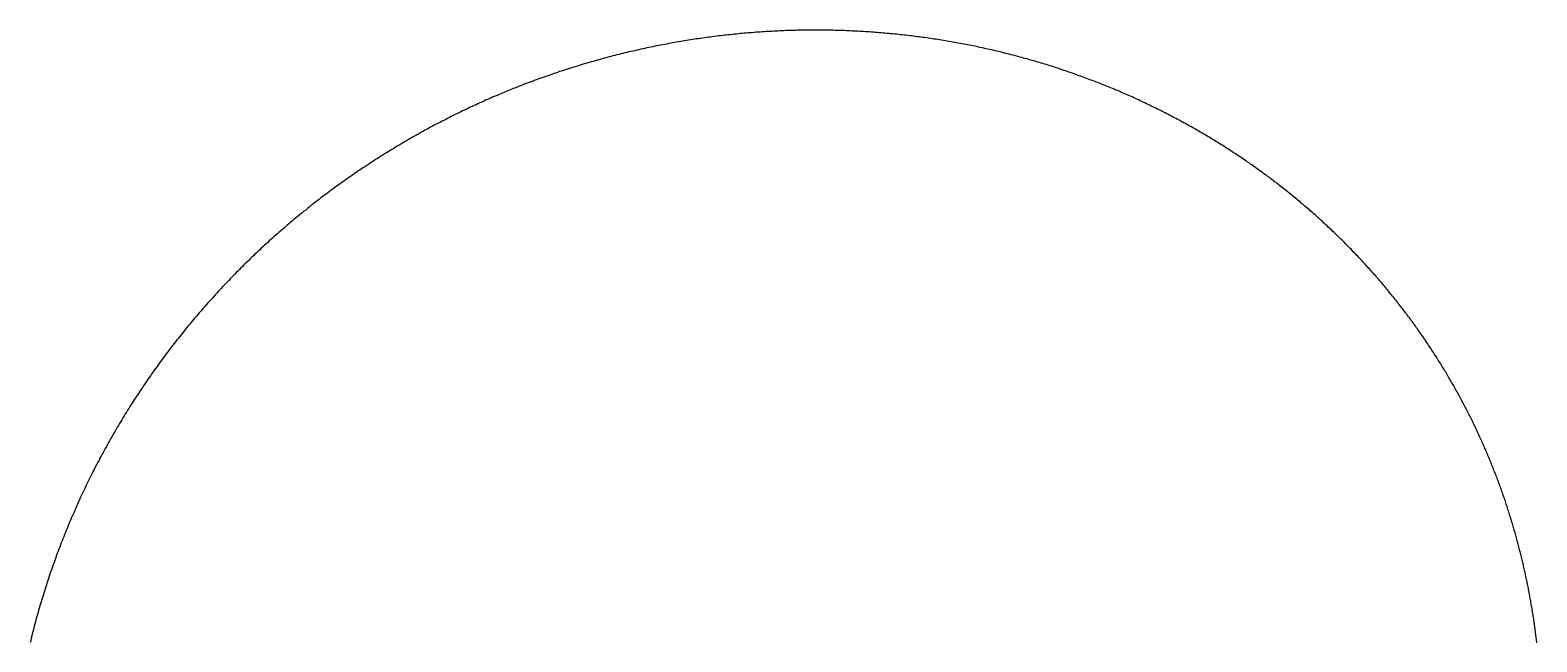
# Model space of a CAD drawing. Header units: millimetres. Extents: x -98 to 32, y -81 to 54.
# Drawn here: x -96.2 to 31, y 2.8 to 54.4 of the extents above; entities that cross this region are included whole.
import ezdxf

# ---------------------------------------------------------------- set-up
doc = ezdxf.new("R2010")
doc.units = ezdxf.units.MM

msp = doc.modelspace()

# ---------------------------------------------------------------- linework, layer by layer
for p, q in [((-41.24, 53.44), (-41.41, 53.42)), ((-41.08, 53.47), (-41.24, 53.44)), ((-40.91, 53.5), (-41.08, 53.47)), ((-40.74, 53.53), (-40.91, 53.5)), ((-40.57, 53.56), (-40.74, 53.53)), ((-40.4, 53.58), (-40.57, 53.56)), ((-40.23, 53.61), (-40.4, 53.58)), ((-40.07, 53.63), (-40.23, 53.61)), ((-39.9, 53.66), (-40.07, 53.63)), ((-39.73, 53.68), (-39.9, 53.66)), ((-39.56, 53.71), (-39.73, 53.68)), ((-39.39, 53.73), (-39.56, 53.71)), ((-39.23, 53.76), (-39.39, 53.73)), ((-39.06, 53.78), (-39.23, 53.76)), ((-38.89, 53.8), (-39.06, 53.78)), ((-38.72, 53.82), (-38.89, 53.8)), ((-38.55, 53.85), (-38.72, 53.82)), ((-38.38, 53.87), (-38.55, 53.85)), ((-38.22, 53.89), (-38.38, 53.87)), ((-38.05, 53.91), (-38.22, 53.89)), ((-37.88, 53.93), (-38.05, 53.91)), ((-37.71, 53.95), (-37.88, 53.93)), ((-37.55, 53.97), (-37.71, 53.95)), ((-37.38, 53.99), (-37.55, 53.97)), ((-37.21, 54.01), (-37.38, 53.99)), ((-37.04, 54.02), (-37.21, 54.01)), ((-36.87, 54.04), (-37.04, 54.02)), ((-36.71, 54.06), (-36.87, 54.04)), ((-36.54, 54.07), (-36.71, 54.06)), ((-36.37, 54.09), (-36.54, 54.07)), ((-36.2, 54.11), (-36.37, 54.09)), ((-36.04, 54.12), (-36.2, 54.11)), ((-35.87, 54.14), (-36.04, 54.12)), ((-35.7, 54.15), (-35.87, 54.14)), ((-35.53, 54.17), (-35.7, 54.15)), ((-35.37, 54.18), (-35.53, 54.17)), ((-35.2, 54.19), (-35.37, 54.18)), ((-35.03, 54.21), (-35.2, 54.19)), ((-34.86, 54.22), (-35.03, 54.21)), ((-34.7, 54.23), (-34.86, 54.22)), ((-34.53, 54.24), (-34.7, 54.23)), ((-34.36, 54.25), (-34.53, 54.24)), ((-34.2, 54.27), (-34.36, 54.25)), ((-34.03, 54.28), (-34.2, 54.27)), ((-33.86, 54.29), (-34.03, 54.28)), ((-33.69, 54.3), (-33.86, 54.29)), ((-33.53, 54.3), (-33.69, 54.3)), ((-33.36, 54.31), (-33.53, 54.3)), ((-33.19, 54.32), (-33.36, 54.31)), ((-33.03, 54.33), (-33.19, 54.32)), ((-32.86, 54.34), (-33.03, 54.33)), ((-32.69, 54.34), (-32.86, 54.34)), ((-32.53, 54.35), (-32.69, 54.34)), ((-32.36, 54.36), (-32.53, 54.35)), ((-32.2, 54.36), (-32.36, 54.36)), ((-32.03, 54.37), (-32.2, 54.36)), ((-31.86, 54.37), (-32.03, 54.37)), ((-31.7, 54.38), (-31.86, 54.37)), ((-31.53, 54.38), (-31.7, 54.38)), ((-31.37, 54.39), (-31.53, 54.38)), ((-31.2, 54.39), (-31.37, 54.39)), ((-31.03, 54.39), (-31.2, 54.39)), ((-30.87, 54.4), (-31.03, 54.39)), ((-30.7, 54.4), (-30.87, 54.4)), ((-30.54, 54.4), (-30.7, 54.4)), ((-30.37, 54.4), (-30.54, 54.4)), ((-30.21, 54.4), (-30.37, 54.4)), ((-30.04, 54.4), (-30.21, 54.4)), ((-29.88, 54.4), (-30.04, 54.4)), ((-29.71, 54.4), (-29.88, 54.4)), ((-29.55, 54.4), (-29.71, 54.4)), ((-29.38, 54.4), (-29.55, 54.4)), ((-29.22, 54.4), (-29.38, 54.4)), ((-29.05, 54.4), (-29.22, 54.4)), ((-28.89, 54.4), (-29.05, 54.4)), ((-28.72, 54.39), (-28.89, 54.4)), ((-28.56, 54.39), (-28.72, 54.39)), ((-28.39, 54.39), (-28.56, 54.39)), ((-28.23, 54.38), (-28.39, 54.39)), ((-28.06, 54.38), (-28.23, 54.38)), ((-27.9, 54.38), (-28.06, 54.38)), ((-27.74, 54.37), (-27.9, 54.38)), ((-27.57, 54.37), (-27.74, 54.37)), ((-27.41, 54.36), (-27.57, 54.37)), ((-27.24, 54.35), (-27.41, 54.36)), ((-27.08, 54.35), (-27.24, 54.35)), ((-26.92, 54.34), (-27.08, 54.35)), ((-26.75, 54.33), (-26.92, 54.34)), ((-26.59, 54.33), (-26.75, 54.33)), ((-26.43, 54.32), (-26.59, 54.33)), ((-26.26, 54.31), (-26.43, 54.32)), ((-26.1, 54.3), (-26.26, 54.31)), ((-25.94, 54.29), (-26.1, 54.3)), ((-25.77, 54.28), (-25.94, 54.29)), ((-25.61, 54.27), (-25.77, 54.28)), ((-25.45, 54.26), (-25.61, 54.27)), ((-25.29, 54.25), (-25.45, 54.26)), ((-25.12, 54.24), (-25.29, 54.25)), ((-24.96, 54.23), (-25.12, 54.24)), ((-24.8, 54.21), (-24.96, 54.23)), ((-24.64, 54.2), (-24.8, 54.21)), ((-24.48, 54.19), (-24.64, 54.2)), ((-24.31, 54.18), (-24.48, 54.19)), ((-24.15, 54.16), (-24.31, 54.18)), ((-23.99, 54.15), (-24.15, 54.16)), ((-23.83, 54.13), (-23.99, 54.15)), ((-23.67, 54.12), (-23.83, 54.13)), ((-23.51, 54.1), (-23.67, 54.12)), ((-23.35, 54.09), (-23.51, 54.1)), ((-23.19, 54.07), (-23.35, 54.09)), ((-23.03, 54.06), (-23.19, 54.07)), ((-22.86, 54.04), (-23.03, 54.06)), ((-22.7, 54.02), (-22.86, 54.04)), ((-22.54, 54.01), (-22.7, 54.02)), ((-22.38, 53.99), (-22.54, 54.01)), ((-22.22, 53.97), (-22.38, 53.99)), ((-22.06, 53.95), (-22.22, 53.97)), ((-21.9, 53.93), (-22.06, 53.95)), ((-21.74, 53.91), (-21.9, 53.93)), ((-21.58, 53.89), (-21.74, 53.91)), ((-21.42, 53.87), (-21.58, 53.89)), ((-21.27, 53.85), (-21.42, 53.87)), ((-21.11, 53.83), (-21.27, 53.85)), ((-20.95, 53.81), (-21.11, 53.83)), ((-20.79, 53.79), (-20.95, 53.81)), ((-20.63, 53.77), (-20.79, 53.79)), ((-20.47, 53.75), (-20.63, 53.77)), ((-20.31, 53.72), (-20.47, 53.75)), ((-20.15, 53.7), (-20.31, 53.72)), ((-20, 53.68), (-20.15, 53.7)), ((-19.84, 53.65), (-20, 53.68)), ((-19.68, 53.63), (-19.84, 53.65)), ((-19.52, 53.6), (-19.68, 53.63)), ((-19.36, 53.58), (-19.52, 53.6)), ((-19.21, 53.55), (-19.36, 53.58)), ((-19.05, 53.53), (-19.21, 53.55)), ((-18.89, 53.5), (-19.05, 53.53)), ((-18.74, 53.48), (-18.89, 53.5)), ((-18.58, 53.45), (-18.74, 53.48)), ((-18.42, 53.42), (-18.58, 53.45)), ((-47.13, 52.18), (-47.29, 52.14)), ((-46.96, 52.23), (-47.13, 52.18)), ((-46.79, 52.27), (-46.96, 52.23)), ((-46.62, 52.31), (-46.79, 52.27)), ((-46.45, 52.35), (-46.62, 52.31)), ((-46.29, 52.39), (-46.45, 52.35)), ((-46.12, 52.44), (-46.29, 52.39)), ((-45.95, 52.48), (-46.12, 52.44)), ((-45.78, 52.52), (-45.95, 52.48)), ((-45.62, 52.56), (-45.78, 52.52)), ((-45.45, 52.6), (-45.62, 52.56)), ((-45.28, 52.64), (-45.45, 52.6)), ((-45.11, 52.67), (-45.28, 52.64)), ((-44.94, 52.71), (-45.11, 52.67)), ((-44.78, 52.75), (-44.94, 52.71)), ((-44.61, 52.79), (-44.78, 52.75)), ((-44.44, 52.83), (-44.61, 52.79)), ((-44.27, 52.86), (-44.44, 52.83)), ((-44.1, 52.9), (-44.27, 52.86)), ((-43.94, 52.93), (-44.1, 52.9)), ((-43.77, 52.97), (-43.94, 52.93)), ((-43.6, 53), (-43.77, 52.97)), ((-43.43, 53.04), (-43.6, 53)), ((-43.26, 53.07), (-43.43, 53.04)), ((-43.09, 53.11), (-43.26, 53.07)), ((-42.93, 53.14), (-43.09, 53.11)), ((-42.76, 53.17), (-42.93, 53.14)), ((-42.59, 53.2), (-42.76, 53.17)), ((-42.42, 53.23), (-42.59, 53.2)), ((-42.25, 53.27), (-42.42, 53.23)), ((-42.08, 53.3), (-42.25, 53.27)), ((-41.92, 53.33), (-42.08, 53.3)), ((-41.75, 53.36), (-41.92, 53.33)), ((-41.58, 53.39), (-41.75, 53.36)), ((-41.41, 53.42), (-41.58, 53.39)), ((-18.27, 53.39), (-18.42, 53.42)), ((-18.11, 53.37), (-18.27, 53.39)), ((-17.95, 53.34), (-18.11, 53.37)), ((-17.8, 53.31), (-17.95, 53.34)), ((-17.64, 53.28), (-17.8, 53.31)), ((-17.49, 53.25), (-17.64, 53.28)), ((-17.33, 53.22), (-17.49, 53.25)), ((-17.17, 53.19), (-17.33, 53.22)), ((-17.02, 53.16), (-17.17, 53.19)), ((-16.86, 53.13), (-17.02, 53.16)), ((-16.71, 53.1), (-16.86, 53.13)), ((-16.55, 53.07), (-16.71, 53.1)), ((-16.4, 53.04), (-16.55, 53.07)), ((-16.25, 53.01), (-16.4, 53.04)), ((-16.09, 52.97), (-16.25, 53.01)), ((-15.94, 52.94), (-16.09, 52.97)), ((-15.78, 52.91), (-15.94, 52.94)), ((-15.63, 52.87), (-15.78, 52.91)), ((-15.48, 52.84), (-15.63, 52.87)), ((-15.32, 52.81), (-15.48, 52.84)), ((-15.17, 52.77), (-15.32, 52.81)), ((-15.02, 52.74), (-15.17, 52.77)), ((-14.86, 52.7), (-15.02, 52.74)), ((-14.71, 52.67), (-14.86, 52.7)), ((-14.56, 52.63), (-14.71, 52.67)), ((-14.41, 52.59), (-14.56, 52.63)), ((-14.25, 52.56), (-14.41, 52.59)), ((-14.1, 52.52), (-14.25, 52.56)), ((-13.95, 52.48), (-14.1, 52.52)), ((-13.8, 52.44), (-13.95, 52.48)), ((-13.65, 52.41), (-13.8, 52.44)), ((-13.5, 52.37), (-13.65, 52.41)), ((-13.34, 52.33), (-13.5, 52.37)), ((-13.19, 52.29), (-13.34, 52.33)), ((-13.04, 52.25), (-13.19, 52.29)), ((-12.89, 52.21), (-13.04, 52.25)), ((-12.74, 52.17), (-12.89, 52.21)), ((-12.59, 52.13), (-12.74, 52.17)), ((-51.47, 50.9), (-51.63, 50.84)), ((-51.3, 50.95), (-51.47, 50.9)), ((-51.13, 51.01), (-51.3, 50.95)), ((-50.97, 51.06), (-51.13, 51.01)), ((-50.8, 51.11), (-50.97, 51.06)), ((-50.63, 51.17), (-50.8, 51.11)), ((-50.47, 51.22), (-50.63, 51.17)), ((-50.3, 51.27), (-50.47, 51.22)), ((-50.13, 51.32), (-50.3, 51.27)), ((-49.97, 51.37), (-50.13, 51.32)), ((-49.8, 51.43), (-49.97, 51.37)), ((-49.63, 51.48), (-49.8, 51.43)), ((-49.47, 51.53), (-49.63, 51.48)), ((-49.3, 51.58), (-49.47, 51.53)), ((-49.13, 51.63), (-49.3, 51.58)), ((-48.97, 51.67), (-49.13, 51.63)), ((-48.8, 51.72), (-48.97, 51.67)), ((-48.63, 51.77), (-48.8, 51.72)), ((-48.46, 51.82), (-48.63, 51.77)), ((-48.3, 51.86), (-48.46, 51.82)), ((-48.13, 51.91), (-48.3, 51.86)), ((-47.96, 51.96), (-48.13, 51.91)), ((-47.8, 52), (-47.96, 51.96)), ((-47.63, 52.05), (-47.8, 52)), ((-47.46, 52.09), (-47.63, 52.05)), ((-47.29, 52.14), (-47.46, 52.09)), ((-12.44, 52.09), (-12.59, 52.13)), ((-12.29, 52.05), (-12.44, 52.09)), ((-12.14, 52.01), (-12.29, 52.05)), ((-11.99, 51.97), (-12.14, 52.01)), ((-11.84, 51.92), (-11.99, 51.97)), ((-11.69, 51.88), (-11.84, 51.92)), ((-11.55, 51.84), (-11.69, 51.88)), ((-11.4, 51.8), (-11.55, 51.84)), ((-11.25, 51.75), (-11.4, 51.8)), ((-11.1, 51.71), (-11.25, 51.75)), ((-10.95, 51.66), (-11.1, 51.71)), ((-10.8, 51.62), (-10.95, 51.66)), ((-10.66, 51.58), (-10.8, 51.62)), ((-10.51, 51.53), (-10.66, 51.58)), ((-10.36, 51.49), (-10.51, 51.53)), ((-10.21, 51.44), (-10.36, 51.49)), ((-10.07, 51.39), (-10.21, 51.44)), ((-9.92, 51.35), (-10.07, 51.39)), ((-9.77, 51.3), (-9.92, 51.35)), ((-9.63, 51.25), (-9.77, 51.3)), ((-9.48, 51.21), (-9.63, 51.25)), ((-9.34, 51.16), (-9.48, 51.21)), ((-9.19, 51.11), (-9.34, 51.16)), ((-9.04, 51.06), (-9.19, 51.11)), ((-8.9, 51.01), (-9.04, 51.06)), ((-8.75, 50.96), (-8.9, 51.01)), ((-8.61, 50.92), (-8.75, 50.96)), ((-8.46, 50.87), (-8.61, 50.92)), ((-54.93, 49.64), (-55.1, 49.57)), ((-54.77, 49.7), (-54.93, 49.64)), ((-54.61, 49.77), (-54.77, 49.7)), ((-54.44, 49.83), (-54.61, 49.77)), ((-54.28, 49.89), (-54.44, 49.83)), ((-54.11, 49.96), (-54.28, 49.89)), ((-53.95, 50.02), (-54.11, 49.96)), ((-53.78, 50.08), (-53.95, 50.02)), ((-53.62, 50.14), (-53.78, 50.08)), ((-53.45, 50.2), (-53.62, 50.14)), ((-53.29, 50.26), (-53.45, 50.2)), ((-53.12, 50.32), (-53.29, 50.26)), ((-52.96, 50.38), (-53.12, 50.32)), ((-52.79, 50.44), (-52.96, 50.38)), ((-52.63, 50.5), (-52.79, 50.44)), ((-52.46, 50.56), (-52.63, 50.5)), ((-52.29, 50.61), (-52.46, 50.56)), ((-52.13, 50.67), (-52.29, 50.61)), ((-51.96, 50.73), (-52.13, 50.67)), ((-51.8, 50.78), (-51.96, 50.73)), ((-51.63, 50.84), (-51.8, 50.78)), ((-8.32, 50.82), (-8.46, 50.87)), ((-8.18, 50.77), (-8.32, 50.82)), ((-8.03, 50.72), (-8.18, 50.77)), ((-7.89, 50.66), (-8.03, 50.72)), ((-7.74, 50.61), (-7.89, 50.66)), ((-7.6, 50.56), (-7.74, 50.61)), ((-7.46, 50.51), (-7.6, 50.56)), ((-7.31, 50.46), (-7.46, 50.51)), ((-7.17, 50.41), (-7.31, 50.46)), ((-7.03, 50.35), (-7.17, 50.41)), ((-6.89, 50.3), (-7.03, 50.35)), ((-6.75, 50.25), (-6.89, 50.3)), ((-6.6, 50.19), (-6.75, 50.25)), ((-6.46, 50.14), (-6.6, 50.19)), ((-6.32, 50.09), (-6.46, 50.14)), ((-6.18, 50.03), (-6.32, 50.09)), ((-6.04, 49.98), (-6.18, 50.03)), ((-5.9, 49.92), (-6.04, 49.98)), ((-5.76, 49.87), (-5.9, 49.92)), ((-5.62, 49.81), (-5.76, 49.87)), ((-5.48, 49.75), (-5.62, 49.81)), ((-5.34, 49.7), (-5.48, 49.75)), ((-5.2, 49.64), (-5.34, 49.7)), ((-5.06, 49.58), (-5.2, 49.64)), ((-57.87, 48.41), (-58.03, 48.33)), ((-57.71, 48.48), (-57.87, 48.41)), ((-57.55, 48.55), (-57.71, 48.48)), ((-57.38, 48.62), (-57.55, 48.55)), ((-57.22, 48.69), (-57.38, 48.62)), ((-57.06, 48.76), (-57.22, 48.69)), ((-56.9, 48.83), (-57.06, 48.76)), ((-56.73, 48.9), (-56.9, 48.83)), ((-56.57, 48.97), (-56.73, 48.9)), ((-56.41, 49.04), (-56.57, 48.97)), ((-56.24, 49.11), (-56.41, 49.04)), ((-56.08, 49.18), (-56.24, 49.11)), ((-55.92, 49.24), (-56.08, 49.18)), ((-55.75, 49.31), (-55.92, 49.24)), ((-55.59, 49.38), (-55.75, 49.31)), ((-55.43, 49.44), (-55.59, 49.38)), ((-55.26, 49.51), (-55.43, 49.44)), ((-55.1, 49.57), (-55.26, 49.51)), ((-4.92, 49.53), (-5.06, 49.58)), ((-4.78, 49.47), (-4.92, 49.53)), ((-4.64, 49.41), (-4.78, 49.47)), ((-4.5, 49.35), (-4.64, 49.41)), ((-4.36, 49.3), (-4.5, 49.35)), ((-4.22, 49.24), (-4.36, 49.3)), ((-4.09, 49.18), (-4.22, 49.24)), ((-3.95, 49.12), (-4.09, 49.18)), ((-3.81, 49.06), (-3.95, 49.12)), ((-3.67, 49), (-3.81, 49.06)), ((-3.54, 48.94), (-3.67, 49)), ((-3.4, 48.88), (-3.54, 48.94)), ((-3.26, 48.82), (-3.4, 48.88)), ((-3.13, 48.76), (-3.26, 48.82)), ((-2.99, 48.7), (-3.13, 48.76)), ((-2.85, 48.63), (-2.99, 48.7)), ((-2.72, 48.57), (-2.85, 48.63)), ((-2.58, 48.51), (-2.72, 48.57)), ((-2.45, 48.45), (-2.58, 48.51)), ((-2.31, 48.38), (-2.45, 48.45)), ((-2.18, 48.32), (-2.31, 48.38)), ((-60.61, 47.11), (-60.77, 47.03)), ((-60.45, 47.19), (-60.61, 47.11)), ((-60.29, 47.27), (-60.45, 47.19)), ((-60.13, 47.35), (-60.29, 47.27)), ((-59.97, 47.43), (-60.13, 47.35)), ((-59.81, 47.51), (-59.97, 47.43)), ((-59.65, 47.58), (-59.81, 47.51)), ((-59.49, 47.66), (-59.65, 47.58)), ((-59.32, 47.74), (-59.49, 47.66)), ((-59.16, 47.81), (-59.32, 47.74)), ((-59, 47.89), (-59.16, 47.81)), ((-58.84, 47.96), (-59, 47.89)), ((-58.68, 48.04), (-58.84, 47.96)), ((-58.52, 48.11), (-58.68, 48.04)), ((-58.36, 48.19), (-58.52, 48.11)), ((-58.19, 48.26), (-58.36, 48.19)), ((-58.03, 48.33), (-58.19, 48.26)), ((-2.04, 48.26), (-2.18, 48.32)), ((-1.91, 48.19), (-2.04, 48.26)), ((-1.78, 48.13), (-1.91, 48.19)), ((-1.64, 48.07), (-1.78, 48.13)), ((-1.51, 48), (-1.64, 48.07)), ((-1.38, 47.94), (-1.51, 48)), ((-1.24, 47.87), (-1.38, 47.94)), ((-1.11, 47.81), (-1.24, 47.87)), ((-0.98, 47.74), (-1.11, 47.81)), ((-0.84, 47.68), (-0.98, 47.74)), ((-0.71, 47.61), (-0.84, 47.68)), ((-0.58, 47.54), (-0.71, 47.61)), ((-0.45, 47.48), (-0.58, 47.54)), ((-0.32, 47.41), (-0.45, 47.48)), ((-0.19, 47.34), (-0.32, 47.41)), ((-0.06, 47.28), (-0.19, 47.34)), ((0.07, 47.21), (-0.06, 47.28)), ((0.2, 47.14), (0.07, 47.21)), ((0.34, 47.07), (0.2, 47.14)), ((0.46, 47), (0.34, 47.07)), ((-62.98, 45.86), (-63.14, 45.78)), ((-62.83, 45.95), (-62.98, 45.86)), ((-62.67, 46.03), (-62.83, 45.95)), ((-62.51, 46.12), (-62.67, 46.03)), ((-62.35, 46.21), (-62.51, 46.12)), ((-62.19, 46.29), (-62.35, 46.21)), ((-62.04, 46.37), (-62.19, 46.29)), ((-61.88, 46.46), (-62.04, 46.37)), ((-61.72, 46.54), (-61.88, 46.46)), ((-61.56, 46.62), (-61.72, 46.54)), ((-61.4, 46.71), (-61.56, 46.62)), ((-61.24, 46.79), (-61.4, 46.71)), ((-61.08, 46.87), (-61.24, 46.79)), ((-60.93, 46.95), (-61.08, 46.87)), ((-60.77, 47.03), (-60.93, 46.95)), ((0.59, 46.94), (0.46, 47)), ((0.72, 46.87), (0.59, 46.94)), ((0.85, 46.8), (0.72, 46.87)), ((0.98, 46.73), (0.85, 46.8)), ((1.11, 46.66), (0.98, 46.73)), ((1.24, 46.59), (1.11, 46.66)), ((1.37, 46.52), (1.24, 46.59)), ((1.5, 46.45), (1.37, 46.52)), ((1.62, 46.38), (1.5, 46.45)), ((1.75, 46.31), (1.62, 46.38)), ((1.88, 46.23), (1.75, 46.31)), ((2, 46.16), (1.88, 46.23)), ((2.13, 46.09), (2, 46.16)), ((2.26, 46.02), (2.13, 46.09)), ((2.38, 45.95), (2.26, 46.02)), ((2.51, 45.87), (2.38, 45.95)), ((2.63, 45.8), (2.51, 45.87)), ((2.76, 45.73), (2.63, 45.8)), ((-65.17, 44.61), (-65.32, 44.52)), ((-65.01, 44.7), (-65.17, 44.61)), ((-64.86, 44.79), (-65.01, 44.7)), ((-64.7, 44.88), (-64.86, 44.79)), ((-64.55, 44.98), (-64.7, 44.88)), ((-64.39, 45.07), (-64.55, 44.98)), ((-64.23, 45.16), (-64.39, 45.07)), ((-64.08, 45.25), (-64.23, 45.16)), ((-63.92, 45.34), (-64.08, 45.25)), ((-63.77, 45.42), (-63.92, 45.34)), ((-63.61, 45.51), (-63.77, 45.42)), ((-63.45, 45.6), (-63.61, 45.51)), ((-63.3, 45.69), (-63.45, 45.6)), ((-63.14, 45.78), (-63.3, 45.69)), ((2.88, 45.66), (2.76, 45.73)), ((3.01, 45.58), (2.88, 45.66)), ((3.13, 45.51), (3.01, 45.58)), ((3.26, 45.43), (3.13, 45.51)), ((3.38, 45.36), (3.26, 45.43)), ((3.51, 45.29), (3.38, 45.36)), ((3.63, 45.21), (3.51, 45.29)), ((3.75, 45.14), (3.63, 45.21)), ((3.88, 45.06), (3.75, 45.14)), ((4, 44.98), (3.88, 45.06)), ((4.12, 44.91), (4, 44.98)), ((4.24, 44.83), (4.12, 44.91)), ((4.37, 44.76), (4.24, 44.83)), ((4.49, 44.68), (4.37, 44.76)), ((4.61, 44.6), (4.49, 44.68)), ((4.73, 44.53), (4.61, 44.6)), ((4.85, 44.45), (4.73, 44.53)), ((-67.31, 43.27), (-67.46, 43.17)), ((-67.16, 43.37), (-67.31, 43.27)), ((-67.01, 43.47), (-67.16, 43.37)), ((-66.85, 43.56), (-67.01, 43.47)), ((-66.7, 43.66), (-66.85, 43.56)), ((-66.55, 43.76), (-66.7, 43.66)), ((-66.4, 43.85), (-66.55, 43.76)), ((-66.24, 43.95), (-66.4, 43.85)), ((-66.09, 44.05), (-66.24, 43.95)), ((-65.94, 44.14), (-66.09, 44.05)), ((-65.78, 44.24), (-65.94, 44.14)), ((-65.63, 44.33), (-65.78, 44.24)), ((-65.47, 44.42), (-65.63, 44.33)), ((-65.32, 44.52), (-65.47, 44.42)), ((4.97, 44.37), (4.85, 44.45)), ((5.09, 44.3), (4.97, 44.37)), ((5.21, 44.22), (5.09, 44.3)), ((5.33, 44.14), (5.21, 44.22)), ((5.45, 44.06), (5.33, 44.14)), ((5.57, 43.98), (5.45, 44.06)), ((5.69, 43.9), (5.57, 43.98)), ((5.81, 43.82), (5.69, 43.9)), ((5.93, 43.75), (5.81, 43.82)), ((6.05, 43.67), (5.93, 43.75)), ((6.16, 43.59), (6.05, 43.67)), ((6.28, 43.51), (6.16, 43.59)), ((6.4, 43.43), (6.28, 43.51)), ((6.52, 43.35), (6.4, 43.43)), ((6.63, 43.27), (6.52, 43.35)), ((6.75, 43.19), (6.63, 43.27)), ((-69.11, 42.06), (-69.26, 41.95)), ((-68.96, 42.16), (-69.11, 42.06)), ((-68.82, 42.26), (-68.96, 42.16)), ((-68.67, 42.37), (-68.82, 42.26)), ((-68.52, 42.47), (-68.67, 42.37)), ((-68.37, 42.57), (-68.52, 42.47)), ((-68.22, 42.67), (-68.37, 42.57)), ((-68.07, 42.77), (-68.22, 42.67)), ((-67.91, 42.87), (-68.07, 42.77)), ((-67.76, 42.97), (-67.91, 42.87)), ((-67.61, 43.07), (-67.76, 42.97)), ((-67.46, 43.17), (-67.61, 43.07)), ((6.87, 43.1), (6.75, 43.19)), ((6.98, 43.02), (6.87, 43.1)), ((7.1, 42.94), (6.98, 43.02)), ((7.21, 42.86), (7.1, 42.94)), ((7.33, 42.78), (7.21, 42.86)), ((7.44, 42.7), (7.33, 42.78)), ((7.56, 42.61), (7.44, 42.7)), ((7.67, 42.53), (7.56, 42.61)), ((7.79, 42.45), (7.67, 42.53)), ((7.9, 42.37), (7.79, 42.45)), ((8.01, 42.28), (7.9, 42.37)), ((8.13, 42.2), (8.01, 42.28)), ((8.24, 42.12), (8.13, 42.2)), ((8.35, 42.03), (8.24, 42.12)), ((8.47, 41.95), (8.35, 42.03)), ((-70.88, 40.78), (-71.03, 40.67)), ((-70.74, 40.89), (-70.88, 40.78)), ((-70.59, 41), (-70.74, 40.89)), ((-70.45, 41.11), (-70.59, 41)), ((-70.3, 41.22), (-70.45, 41.11)), ((-70.15, 41.32), (-70.3, 41.22)), ((-70, 41.43), (-70.15, 41.32)), ((-69.86, 41.53), (-70, 41.43)), ((-69.71, 41.64), (-69.86, 41.53)), ((-69.56, 41.74), (-69.71, 41.64)), ((-69.41, 41.85), (-69.56, 41.74)), ((-69.26, 41.95), (-69.41, 41.85)), ((8.58, 41.86), (8.47, 41.95)), ((8.69, 41.78), (8.58, 41.86)), ((8.8, 41.7), (8.69, 41.78)), ((8.91, 41.61), (8.8, 41.7)), ((9.03, 41.53), (8.91, 41.61)), ((9.14, 41.44), (9.03, 41.53)), ((9.25, 41.35), (9.14, 41.44)), ((9.36, 41.27), (9.25, 41.35)), ((9.47, 41.18), (9.36, 41.27)), ((9.58, 41.1), (9.47, 41.18)), ((9.69, 41.01), (9.58, 41.1)), ((9.8, 40.92), (9.69, 41.01)), ((9.9, 40.84), (9.8, 40.92)), ((10.01, 40.75), (9.9, 40.84)), ((10.12, 40.66), (10.01, 40.75)), ((-72.62, 39.45), (-72.76, 39.34)), ((-72.48, 39.56), (-72.62, 39.45)), ((-72.33, 39.68), (-72.48, 39.56)), ((-72.19, 39.79), (-72.33, 39.68)), ((-72.04, 39.9), (-72.19, 39.79)), ((-71.9, 40.01), (-72.04, 39.9)), ((-71.76, 40.12), (-71.9, 40.01)), ((-71.61, 40.24), (-71.76, 40.12)), ((-71.47, 40.35), (-71.61, 40.24)), ((-71.32, 40.46), (-71.47, 40.35)), ((-71.18, 40.57), (-71.32, 40.46)), ((-71.03, 40.67), (-71.18, 40.57)), ((10.23, 40.58), (10.12, 40.66)), ((10.34, 40.49), (10.23, 40.58)), ((10.44, 40.4), (10.34, 40.49)), ((10.55, 40.31), (10.44, 40.4)), ((10.66, 40.23), (10.55, 40.31)), ((10.77, 40.14), (10.66, 40.23)), ((10.87, 40.05), (10.77, 40.14)), ((10.98, 39.96), (10.87, 40.05)), ((11.08, 39.87), (10.98, 39.96)), ((11.19, 39.78), (11.08, 39.87)), ((11.3, 39.7), (11.19, 39.78)), ((11.4, 39.61), (11.3, 39.7)), ((11.5, 39.52), (11.4, 39.61)), ((11.61, 39.43), (11.5, 39.52)), ((-74.17, 38.18), (-74.31, 38.06)), ((-74.03, 38.29), (-74.17, 38.18)), ((-73.89, 38.41), (-74.03, 38.29)), ((-73.75, 38.53), (-73.89, 38.41)), ((-73.61, 38.65), (-73.75, 38.53)), ((-73.47, 38.76), (-73.61, 38.65)), ((-73.33, 38.88), (-73.47, 38.76)), ((-73.19, 38.99), (-73.33, 38.88)), ((-73.05, 39.11), (-73.19, 38.99)), ((-72.9, 39.22), (-73.05, 39.11)), ((-72.76, 39.34), (-72.9, 39.22)), ((11.71, 39.34), (11.61, 39.43)), ((11.82, 39.25), (11.71, 39.34)), ((11.92, 39.16), (11.82, 39.25)), ((12.02, 39.07), (11.92, 39.16)), ((12.13, 38.98), (12.02, 39.07)), ((12.23, 38.89), (12.13, 38.98)), ((12.33, 38.8), (12.23, 38.89)), ((12.43, 38.7), (12.33, 38.8)), ((12.54, 38.61), (12.43, 38.7)), ((12.64, 38.52), (12.54, 38.61)), ((12.74, 38.43), (12.64, 38.52)), ((12.84, 38.34), (12.74, 38.43)), ((12.94, 38.25), (12.84, 38.34)), ((13.04, 38.15), (12.94, 38.25)), ((-75.56, 36.98), (-75.7, 36.85)), ((-75.42, 37.1), (-75.56, 36.98)), ((-75.28, 37.22), (-75.42, 37.1)), ((-75.15, 37.34), (-75.28, 37.22)), ((-75.01, 37.46), (-75.15, 37.34)), ((-74.87, 37.58), (-75.01, 37.46)), ((-74.73, 37.7), (-74.87, 37.58)), ((-74.59, 37.82), (-74.73, 37.7)), ((-74.45, 37.94), (-74.59, 37.82)), ((-74.31, 38.06), (-74.45, 37.94)), ((13.14, 38.06), (13.04, 38.15)), ((13.24, 37.97), (13.14, 38.06)), ((13.34, 37.88), (13.24, 37.97)), ((13.44, 37.78), (13.34, 37.88)), ((13.54, 37.69), (13.44, 37.78)), ((13.64, 37.6), (13.54, 37.69)), ((13.74, 37.51), (13.64, 37.6)), ((13.83, 37.41), (13.74, 37.51)), ((13.93, 37.32), (13.83, 37.41)), ((14.03, 37.23), (13.93, 37.32)), ((14.13, 37.13), (14.03, 37.23)), ((14.22, 37.04), (14.13, 37.13)), ((14.32, 36.94), (14.22, 37.04)), ((14.42, 36.85), (14.32, 36.94)), ((-76.91, 35.74), (-77.05, 35.61)), ((-76.78, 35.86), (-76.91, 35.74)), ((-76.65, 35.99), (-76.78, 35.86)), ((-76.51, 36.11), (-76.65, 35.99)), ((-76.38, 36.24), (-76.51, 36.11)), ((-76.24, 36.36), (-76.38, 36.24)), ((-76.1, 36.48), (-76.24, 36.36)), ((-75.97, 36.61), (-76.1, 36.48)), ((-75.83, 36.73), (-75.97, 36.61)), ((-75.7, 36.85), (-75.83, 36.73)), ((14.51, 36.75), (14.42, 36.85)), ((14.61, 36.66), (14.51, 36.75)), ((14.71, 36.56), (14.61, 36.66)), ((14.8, 36.47), (14.71, 36.56)), ((14.9, 36.37), (14.8, 36.47)), ((14.99, 36.28), (14.9, 36.37)), ((15.08, 36.18), (14.99, 36.28)), ((15.18, 36.09), (15.08, 36.18)), ((15.27, 35.99), (15.18, 36.09)), ((15.37, 35.9), (15.27, 35.99)), ((15.46, 35.8), (15.37, 35.9)), ((15.55, 35.7), (15.46, 35.8)), ((15.64, 35.61), (15.55, 35.7)), ((-78.24, 34.46), (-78.37, 34.33)), ((-78.11, 34.59), (-78.24, 34.46)), ((-77.97, 34.72), (-78.11, 34.59)), ((-77.84, 34.85), (-77.97, 34.72)), ((-77.71, 34.97), (-77.84, 34.85)), ((-77.58, 35.1), (-77.71, 34.97)), ((-77.45, 35.23), (-77.58, 35.1)), ((-77.31, 35.36), (-77.45, 35.23)), ((-77.18, 35.48), (-77.31, 35.36)), ((-77.05, 35.61), (-77.18, 35.48)), ((15.74, 35.51), (15.64, 35.61)), ((15.83, 35.42), (15.74, 35.51)), ((15.92, 35.32), (15.83, 35.42)), ((16.01, 35.22), (15.92, 35.32)), ((16.1, 35.12), (16.01, 35.22)), ((16.19, 35.03), (16.1, 35.12)), ((16.29, 34.93), (16.19, 35.03)), ((16.38, 34.83), (16.29, 34.93)), ((16.47, 34.74), (16.38, 34.83)), ((16.56, 34.64), (16.47, 34.74)), ((16.64, 34.54), (16.56, 34.64)), ((16.73, 34.44), (16.64, 34.54)), ((16.82, 34.34), (16.73, 34.44)), ((-79.53, 33.14), (-79.65, 33.01)), ((-79.4, 33.28), (-79.53, 33.14)), ((-79.27, 33.41), (-79.4, 33.28)), ((-79.14, 33.54), (-79.27, 33.41)), ((-79.02, 33.67), (-79.14, 33.54)), ((-78.89, 33.8), (-79.02, 33.67)), ((-78.76, 33.94), (-78.89, 33.8)), ((-78.63, 34.07), (-78.76, 33.94)), ((-78.5, 34.2), (-78.63, 34.07)), ((-78.37, 34.33), (-78.5, 34.2)), ((16.91, 34.24), (16.82, 34.34)), ((17, 34.15), (16.91, 34.24)), ((17.09, 34.05), (17, 34.15)), ((17.18, 33.95), (17.09, 34.05)), ((17.26, 33.85), (17.18, 33.95)), ((17.35, 33.75), (17.26, 33.85)), ((17.44, 33.65), (17.35, 33.75)), ((17.52, 33.55), (17.44, 33.65)), ((17.61, 33.45), (17.52, 33.55)), ((17.7, 33.35), (17.61, 33.45)), ((17.78, 33.25), (17.7, 33.35)), ((17.87, 33.16), (17.78, 33.25)), ((17.95, 33.06), (17.87, 33.16)), ((-80.66, 31.93), (-80.78, 31.79)), ((-80.54, 32.06), (-80.66, 31.93)), ((-80.41, 32.2), (-80.54, 32.06)), ((-80.29, 32.33), (-80.41, 32.2)), ((-80.16, 32.47), (-80.29, 32.33)), ((-80.03, 32.6), (-80.16, 32.47)), ((-79.91, 32.74), (-80.03, 32.6)), ((-79.78, 32.87), (-79.91, 32.74)), ((-79.65, 33.01), (-79.78, 32.87)), ((18.04, 32.96), (17.95, 33.06)), ((18.12, 32.86), (18.04, 32.96)), ((18.21, 32.75), (18.12, 32.86)), ((18.29, 32.65), (18.21, 32.75)), ((18.37, 32.55), (18.29, 32.65)), ((18.46, 32.45), (18.37, 32.55)), ((18.54, 32.35), (18.46, 32.45)), ((18.62, 32.25), (18.54, 32.35)), ((18.7, 32.15), (18.62, 32.25)), ((18.79, 32.05), (18.7, 32.15)), ((18.87, 31.95), (18.79, 32.05)), ((18.95, 31.85), (18.87, 31.95)), ((19.03, 31.75), (18.95, 31.85)), ((-81.88, 30.54), (-82.01, 30.4)), ((-81.76, 30.68), (-81.88, 30.54)), ((-81.64, 30.82), (-81.76, 30.68)), ((-81.52, 30.96), (-81.64, 30.82)), ((-81.4, 31.1), (-81.52, 30.96)), ((-81.28, 31.24), (-81.4, 31.1)), ((-81.15, 31.38), (-81.28, 31.24)), ((-81.03, 31.51), (-81.15, 31.38)), ((-80.91, 31.65), (-81.03, 31.51)), ((-80.78, 31.79), (-80.91, 31.65)), ((19.11, 31.64), (19.03, 31.75)), ((19.19, 31.54), (19.11, 31.64)), ((19.27, 31.44), (19.19, 31.54)), ((19.35, 31.34), (19.27, 31.44)), ((19.43, 31.24), (19.35, 31.34)), ((19.51, 31.14), (19.43, 31.24)), ((19.59, 31.03), (19.51, 31.14)), ((19.67, 30.93), (19.59, 31.03)), ((19.75, 30.83), (19.67, 30.93)), ((19.83, 30.73), (19.75, 30.83)), ((19.91, 30.62), (19.83, 30.73)), ((19.99, 30.52), (19.91, 30.62)), ((-82.96, 29.26), (-83.07, 29.12)), ((-82.84, 29.41), (-82.96, 29.26)), ((-82.72, 29.55), (-82.84, 29.41)), ((-82.6, 29.69), (-82.72, 29.55)), ((-82.48, 29.83), (-82.6, 29.69)), ((-82.36, 29.98), (-82.48, 29.83)), ((-82.25, 30.12), (-82.36, 29.98)), ((-82.13, 30.26), (-82.25, 30.12)), ((-82.01, 30.4), (-82.13, 30.26)), ((20.06, 30.42), (19.99, 30.52)), ((20.14, 30.32), (20.06, 30.42)), ((20.22, 30.21), (20.14, 30.32)), ((20.29, 30.11), (20.22, 30.21)), ((20.37, 30.01), (20.29, 30.11)), ((20.45, 29.9), (20.37, 30.01)), ((20.52, 29.8), (20.45, 29.9)), ((20.6, 29.7), (20.52, 29.8)), ((20.67, 29.59), (20.6, 29.7)), ((20.75, 29.49), (20.67, 29.59)), ((20.82, 29.38), (20.75, 29.49)), ((20.9, 29.28), (20.82, 29.38)), ((20.97, 29.18), (20.9, 29.28)), ((-83.88, 28.1), (-84, 27.96)), ((-83.77, 28.25), (-83.88, 28.1)), ((-83.65, 28.39), (-83.77, 28.25)), ((-83.54, 28.54), (-83.65, 28.39)), ((-83.42, 28.69), (-83.54, 28.54)), ((-83.31, 28.83), (-83.42, 28.69)), ((-83.19, 28.97), (-83.31, 28.83)), ((-83.07, 29.12), (-83.19, 28.97)), ((21.04, 29.07), (20.97, 29.18)), ((21.12, 28.97), (21.04, 29.07)), ((21.19, 28.86), (21.12, 28.97)), ((21.26, 28.76), (21.19, 28.86)), ((21.34, 28.66), (21.26, 28.76)), ((21.41, 28.55), (21.34, 28.66)), ((21.48, 28.45), (21.41, 28.55)), ((21.55, 28.34), (21.48, 28.45)), ((21.62, 28.24), (21.55, 28.34)), ((21.7, 28.13), (21.62, 28.24)), ((21.77, 28.03), (21.7, 28.13)), ((21.84, 27.92), (21.77, 28.03)), ((-84.9, 26.77), (-85.01, 26.62)), ((-84.78, 26.92), (-84.9, 26.77)), ((-84.67, 27.07), (-84.78, 26.92)), ((-84.56, 27.22), (-84.67, 27.07)), ((-84.45, 27.37), (-84.56, 27.22)), ((-84.34, 27.52), (-84.45, 27.37)), ((-84.22, 27.66), (-84.34, 27.52)), ((-84.11, 27.81), (-84.22, 27.66)), ((-84, 27.96), (-84.11, 27.81)), ((21.91, 27.82), (21.84, 27.92)), ((21.98, 27.71), (21.91, 27.82)), ((22.05, 27.61), (21.98, 27.71)), ((22.12, 27.5), (22.05, 27.61)), ((22.19, 27.4), (22.12, 27.5)), ((22.25, 27.29), (22.19, 27.4)), ((22.32, 27.19), (22.25, 27.29)), ((22.39, 27.08), (22.32, 27.19)), ((22.46, 26.97), (22.39, 27.08)), ((22.53, 26.87), (22.46, 26.97)), ((22.59, 26.76), (22.53, 26.87)), ((22.66, 26.66), (22.59, 26.76)), ((-85.77, 25.57), (-85.88, 25.42)), ((-85.66, 25.72), (-85.77, 25.57)), ((-85.55, 25.87), (-85.66, 25.72)), ((-85.44, 26.02), (-85.55, 25.87)), ((-85.34, 26.17), (-85.44, 26.02)), ((-85.23, 26.32), (-85.34, 26.17)), ((-85.12, 26.47), (-85.23, 26.32)), ((-85.01, 26.62), (-85.12, 26.47)), ((22.73, 26.55), (22.66, 26.66)), ((22.8, 26.44), (22.73, 26.55)), ((22.86, 26.34), (22.8, 26.44)), ((22.93, 26.23), (22.86, 26.34)), ((22.99, 26.13), (22.93, 26.23)), ((23.06, 26.02), (22.99, 26.13)), ((23.12, 25.91), (23.06, 26.02)), ((23.19, 25.81), (23.12, 25.91)), ((23.25, 25.7), (23.19, 25.81)), ((23.32, 25.59), (23.25, 25.7)), ((23.38, 25.49), (23.32, 25.59)), ((23.45, 25.38), (23.38, 25.49)), ((-86.72, 24.19), (-86.82, 24.04)), ((-86.62, 24.34), (-86.72, 24.19)), ((-86.51, 24.5), (-86.62, 24.34)), ((-86.41, 24.65), (-86.51, 24.5)), ((-86.3, 24.81), (-86.41, 24.65)), ((-86.2, 24.96), (-86.3, 24.81)), ((-86.09, 25.11), (-86.2, 24.96)), ((-85.98, 25.26), (-86.09, 25.11)), ((-85.88, 25.42), (-85.98, 25.26)), ((23.51, 25.27), (23.45, 25.38)), ((23.57, 25.17), (23.51, 25.27)), ((23.63, 25.06), (23.57, 25.17)), ((23.7, 24.95), (23.63, 25.06)), ((23.76, 24.84), (23.7, 24.95)), ((23.82, 24.74), (23.76, 24.84)), ((23.88, 24.63), (23.82, 24.74)), ((23.95, 24.52), (23.88, 24.63)), ((24.01, 24.42), (23.95, 24.52)), ((24.07, 24.31), (24.01, 24.42)), ((24.13, 24.2), (24.07, 24.31)), ((24.19, 24.09), (24.13, 24.2)), ((-87.54, 22.94), (-87.64, 22.79)), ((-87.44, 23.1), (-87.54, 22.94)), ((-87.34, 23.26), (-87.44, 23.1)), ((-87.23, 23.41), (-87.34, 23.26)), ((-87.13, 23.57), (-87.23, 23.41)), ((-87.03, 23.72), (-87.13, 23.57)), ((-86.93, 23.88), (-87.03, 23.72)), ((-86.82, 24.04), (-86.93, 23.88)), ((24.25, 23.99), (24.19, 24.09)), ((24.31, 23.88), (24.25, 23.99)), ((24.37, 23.77), (24.31, 23.88)), ((24.43, 23.66), (24.37, 23.77)), ((24.49, 23.56), (24.43, 23.66)), ((24.54, 23.45), (24.49, 23.56)), ((24.6, 23.34), (24.54, 23.45)), ((24.66, 23.23), (24.6, 23.34)), ((24.72, 23.12), (24.66, 23.23)), ((24.78, 23.02), (24.72, 23.12)), ((24.83, 22.91), (24.78, 23.02)), ((24.89, 22.8), (24.83, 22.91)), ((-88.33, 21.68), (-88.42, 21.52)), ((-88.23, 21.84), (-88.33, 21.68)), ((-88.13, 22), (-88.23, 21.84)), ((-88.03, 22.15), (-88.13, 22)), ((-87.94, 22.31), (-88.03, 22.15)), ((-87.84, 22.47), (-87.94, 22.31)), ((-87.74, 22.63), (-87.84, 22.47)), ((-87.64, 22.79), (-87.74, 22.63)), ((24.95, 22.69), (24.89, 22.8)), ((25, 22.58), (24.95, 22.69)), ((25.06, 22.48), (25, 22.58)), ((25.12, 22.37), (25.06, 22.48)), ((25.17, 22.26), (25.12, 22.37)), ((25.23, 22.15), (25.17, 22.26)), ((25.28, 22.04), (25.23, 22.15)), ((25.34, 21.93), (25.28, 22.04)), ((25.39, 21.83), (25.34, 21.93)), ((25.44, 21.72), (25.39, 21.83)), ((25.5, 21.61), (25.44, 21.72)), ((-89.09, 20.39), (-89.18, 20.23)), ((-89, 20.56), (-89.09, 20.39)), ((-88.9, 20.72), (-89, 20.56)), ((-88.81, 20.88), (-88.9, 20.72)), ((-88.71, 21.04), (-88.81, 20.88)), ((-88.62, 21.2), (-88.71, 21.04)), ((-88.52, 21.36), (-88.62, 21.2)), ((-88.42, 21.52), (-88.52, 21.36)), ((25.55, 21.5), (25.5, 21.61)), ((25.61, 21.39), (25.55, 21.5)), ((25.66, 21.28), (25.61, 21.39)), ((25.71, 21.17), (25.66, 21.28)), ((25.76, 21.06), (25.71, 21.17)), ((25.82, 20.96), (25.76, 21.06)), ((25.87, 20.85), (25.82, 20.96)), ((25.92, 20.74), (25.87, 20.85)), ((25.97, 20.63), (25.92, 20.74)), ((26.02, 20.52), (25.97, 20.63)), ((26.07, 20.41), (26.02, 20.52)), ((26.12, 20.3), (26.07, 20.41)), ((-89.82, 19.09), (-89.91, 18.93)), ((-89.73, 19.26), (-89.82, 19.09)), ((-89.64, 19.42), (-89.73, 19.26)), ((-89.55, 19.58), (-89.64, 19.42)), ((-89.46, 19.74), (-89.55, 19.58)), ((-89.37, 19.91), (-89.46, 19.74)), ((-89.27, 20.07), (-89.37, 19.91)), ((-89.18, 20.23), (-89.27, 20.07)), ((26.17, 20.19), (26.12, 20.3)), ((26.22, 20.09), (26.17, 20.19)), ((26.27, 19.98), (26.22, 20.09)), ((26.32, 19.87), (26.27, 19.98)), ((26.37, 19.76), (26.32, 19.87)), ((26.42, 19.65), (26.37, 19.76)), ((26.47, 19.54), (26.42, 19.65)), ((26.52, 19.43), (26.47, 19.54)), ((26.57, 19.32), (26.52, 19.43)), ((26.62, 19.21), (26.57, 19.32)), ((26.66, 19.1), (26.62, 19.21)), ((26.71, 18.99), (26.66, 19.1)), ((-90.44, 17.94), (-90.53, 17.77)), ((-90.35, 18.1), (-90.44, 17.94)), ((-90.27, 18.27), (-90.35, 18.1)), ((-90.18, 18.43), (-90.27, 18.27)), ((-90.09, 18.6), (-90.18, 18.43)), ((-90, 18.76), (-90.09, 18.6)), ((-89.91, 18.93), (-90, 18.76)), ((26.76, 18.88), (26.71, 18.99)), ((26.81, 18.78), (26.76, 18.88)), ((26.85, 18.67), (26.81, 18.78)), ((26.9, 18.56), (26.85, 18.67)), ((26.94, 18.45), (26.9, 18.56)), ((26.99, 18.34), (26.94, 18.45)), ((27.04, 18.23), (26.99, 18.34)), ((27.08, 18.12), (27.04, 18.23)), ((27.13, 18.01), (27.08, 18.12)), ((27.17, 17.9), (27.13, 18.01)), ((27.21, 17.79), (27.17, 17.9)), ((-91.12, 16.61), (-91.2, 16.44)), ((-91.04, 16.77), (-91.12, 16.61)), ((-90.95, 16.94), (-91.04, 16.77)), ((-90.87, 17.11), (-90.95, 16.94)), ((-90.78, 17.27), (-90.87, 17.11)), ((-90.7, 17.44), (-90.78, 17.27)), ((-90.61, 17.61), (-90.7, 17.44)), ((-90.53, 17.77), (-90.61, 17.61)), ((27.26, 17.68), (27.21, 17.79)), ((27.3, 17.57), (27.26, 17.68)), ((27.35, 17.46), (27.3, 17.57)), ((27.39, 17.35), (27.35, 17.46)), ((27.43, 17.24), (27.39, 17.35)), ((27.48, 17.13), (27.43, 17.24)), ((27.52, 17.03), (27.48, 17.13)), ((27.56, 16.92), (27.52, 17.03)), ((27.6, 16.81), (27.56, 16.92)), ((27.65, 16.7), (27.6, 16.81)), ((27.69, 16.59), (27.65, 16.7)), ((27.73, 16.48), (27.69, 16.59)), ((-91.69, 15.43), (-91.77, 15.26)), ((-91.61, 15.59), (-91.69, 15.43)), ((-91.53, 15.76), (-91.61, 15.59)), ((-91.45, 15.93), (-91.53, 15.76)), ((-91.37, 16.1), (-91.45, 15.93)), ((-91.29, 16.27), (-91.37, 16.1)), ((-91.2, 16.44), (-91.29, 16.27)), ((27.77, 16.37), (27.73, 16.48)), ((27.81, 16.26), (27.77, 16.37)), ((27.85, 16.15), (27.81, 16.26)), ((27.89, 16.04), (27.85, 16.15)), ((27.93, 15.93), (27.89, 16.04)), ((27.97, 15.82), (27.93, 15.93)), ((28.01, 15.71), (27.97, 15.82)), ((28.05, 15.6), (28.01, 15.71)), ((28.09, 15.49), (28.05, 15.6)), ((28.13, 15.38), (28.09, 15.49)), ((28.17, 15.27), (28.13, 15.38)), ((28.2, 15.16), (28.17, 15.27)), ((-92.31, 14.06), (-92.39, 13.89)), ((-92.24, 14.23), (-92.31, 14.06)), ((-92.16, 14.4), (-92.24, 14.23)), ((-92.08, 14.58), (-92.16, 14.4)), ((-92.01, 14.75), (-92.08, 14.58)), ((-91.93, 14.92), (-92.01, 14.75)), ((-91.85, 15.09), (-91.93, 14.92)), ((-91.77, 15.26), (-91.85, 15.09)), ((28.24, 15.05), (28.2, 15.16)), ((28.28, 14.94), (28.24, 15.05)), ((28.32, 14.83), (28.28, 14.94)), ((28.36, 14.72), (28.32, 14.83)), ((28.39, 14.61), (28.36, 14.72)), ((28.43, 14.5), (28.39, 14.61)), ((28.47, 14.4), (28.43, 14.5)), ((28.5, 14.29), (28.47, 14.4)), ((28.54, 14.18), (28.5, 14.29)), ((28.57, 14.07), (28.54, 14.18)), ((28.61, 13.96), (28.57, 14.07)), ((-92.83, 12.86), (-92.91, 12.69)), ((-92.76, 13.03), (-92.83, 12.86)), ((-92.69, 13.2), (-92.76, 13.03)), ((-92.61, 13.38), (-92.69, 13.2)), ((-92.54, 13.55), (-92.61, 13.38)), ((-92.46, 13.72), (-92.54, 13.55)), ((-92.39, 13.89), (-92.46, 13.72)), ((28.64, 13.85), (28.61, 13.96)), ((28.68, 13.74), (28.64, 13.85)), ((28.71, 13.63), (28.68, 13.74)), ((28.75, 13.52), (28.71, 13.63)), ((28.78, 13.41), (28.75, 13.52)), ((28.82, 13.3), (28.78, 13.41)), ((28.85, 13.19), (28.82, 13.3)), ((28.88, 13.08), (28.85, 13.19)), ((28.92, 12.97), (28.88, 13.08)), ((28.95, 12.86), (28.92, 12.97)), ((28.98, 12.75), (28.95, 12.86)), ((29.02, 12.64), (28.98, 12.75)), ((-93.4, 11.47), (-93.47, 11.3)), ((-93.33, 11.64), (-93.4, 11.47)), ((-93.26, 11.82), (-93.33, 11.64)), ((-93.19, 11.99), (-93.26, 11.82)), ((-93.12, 12.17), (-93.19, 11.99)), ((-93.05, 12.34), (-93.12, 12.17)), ((-92.98, 12.51), (-93.05, 12.34)), ((-92.91, 12.69), (-92.98, 12.51)), ((29.05, 12.53), (29.02, 12.64)), ((29.08, 12.42), (29.05, 12.53)), ((29.11, 12.31), (29.08, 12.42)), ((29.14, 12.2), (29.11, 12.31)), ((29.18, 12.1), (29.14, 12.2)), ((29.21, 11.99), (29.18, 12.1)), ((29.24, 11.88), (29.21, 11.99)), ((29.27, 11.77), (29.24, 11.88)), ((29.3, 11.66), (29.27, 11.77)), ((29.33, 11.55), (29.3, 11.66)), ((29.36, 11.44), (29.33, 11.55)), ((-93.87, 10.24), (-93.93, 10.07)), ((-93.8, 10.42), (-93.87, 10.24)), ((-93.74, 10.6), (-93.8, 10.42)), ((-93.67, 10.77), (-93.74, 10.6)), ((-93.6, 10.95), (-93.67, 10.77)), ((-93.54, 11.12), (-93.6, 10.95)), ((-93.47, 11.3), (-93.54, 11.12)), ((29.39, 11.33), (29.36, 11.44)), ((29.42, 11.22), (29.39, 11.33)), ((29.45, 11.11), (29.42, 11.22)), ((29.48, 11), (29.45, 11.11)), ((29.5, 10.89), (29.48, 11)), ((29.53, 10.78), (29.5, 10.89)), ((29.56, 10.67), (29.53, 10.78)), ((29.59, 10.56), (29.56, 10.67)), ((29.62, 10.46), (29.59, 10.56)), ((29.65, 10.35), (29.62, 10.46)), ((29.67, 10.24), (29.65, 10.35)), ((29.7, 10.13), (29.67, 10.24)), ((-94.31, 9.01), (-94.37, 8.83)), ((-94.25, 9.19), (-94.31, 9.01)), ((-94.19, 9.36), (-94.25, 9.19)), ((-94.12, 9.54), (-94.19, 9.36)), ((-94.06, 9.72), (-94.12, 9.54)), ((-94, 9.89), (-94.06, 9.72)), ((-93.93, 10.07), (-94, 9.89)), ((29.73, 10.02), (29.7, 10.13)), ((29.75, 9.91), (29.73, 10.02)), ((29.78, 9.8), (29.75, 9.91)), ((29.81, 9.69), (29.78, 9.8)), ((29.83, 9.58), (29.81, 9.69)), ((29.86, 9.47), (29.83, 9.58)), ((29.88, 9.36), (29.86, 9.47)), ((29.91, 9.26), (29.88, 9.36)), ((29.93, 9.15), (29.91, 9.26)), ((29.96, 9.04), (29.93, 9.15)), ((29.98, 8.93), (29.96, 9.04)), ((30.01, 8.82), (29.98, 8.93)), ((-94.73, 7.76), (-94.79, 7.59)), ((-94.67, 7.94), (-94.73, 7.76)), ((-94.62, 8.12), (-94.67, 7.94)), ((-94.56, 8.3), (-94.62, 8.12)), ((-94.5, 8.48), (-94.56, 8.3)), ((-94.44, 8.65), (-94.5, 8.48)), ((-94.37, 8.83), (-94.44, 8.65)), ((30.03, 8.71), (30.01, 8.82)), ((30.06, 8.6), (30.03, 8.71)), ((30.08, 8.49), (30.06, 8.6)), ((30.1, 8.39), (30.08, 8.49)), ((30.13, 8.28), (30.1, 8.39)), ((30.15, 8.17), (30.13, 8.28)), ((30.17, 8.06), (30.15, 8.17)), ((30.2, 7.95), (30.17, 8.06)), ((30.22, 7.84), (30.2, 7.95)), ((30.24, 7.73), (30.22, 7.84)), ((30.26, 7.62), (30.24, 7.73)), ((-95.13, 6.51), (-95.18, 6.33)), ((-95.07, 6.69), (-95.13, 6.51)), ((-95.02, 6.87), (-95.07, 6.69)), ((-94.96, 7.05), (-95.02, 6.87)), ((-94.91, 7.23), (-94.96, 7.05)), ((-94.85, 7.41), (-94.91, 7.23)), ((-94.79, 7.59), (-94.85, 7.41)), ((30.28, 7.52), (30.26, 7.62)), ((30.31, 7.41), (30.28, 7.52)), ((30.33, 7.3), (30.31, 7.41)), ((30.35, 7.19), (30.33, 7.3)), ((30.37, 7.08), (30.35, 7.19)), ((30.39, 6.97), (30.37, 7.08)), ((30.41, 6.87), (30.39, 6.97)), ((30.43, 6.76), (30.41, 6.87)), ((30.45, 6.65), (30.43, 6.76)), ((30.47, 6.54), (30.45, 6.65)), ((30.49, 6.43), (30.47, 6.54)), ((30.51, 6.32), (30.49, 6.43)), ((-95.5, 5.25), (-95.55, 5.07)), ((-95.45, 5.43), (-95.5, 5.25)), ((-95.4, 5.61), (-95.45, 5.43)), ((-95.34, 5.79), (-95.4, 5.61)), ((-95.29, 5.97), (-95.34, 5.79)), ((-95.24, 6.15), (-95.29, 5.97)), ((-95.18, 6.33), (-95.24, 6.15)), ((30.53, 6.22), (30.51, 6.32)), ((30.55, 6.11), (30.53, 6.22)), ((30.57, 6), (30.55, 6.11)), ((30.58, 5.89), (30.57, 6)), ((30.6, 5.78), (30.58, 5.89)), ((30.62, 5.68), (30.6, 5.78)), ((30.64, 5.57), (30.62, 5.68)), ((30.66, 5.46), (30.64, 5.57)), ((30.67, 5.35), (30.66, 5.46)), ((30.69, 5.24), (30.67, 5.35)), ((30.71, 5.14), (30.69, 5.24)), ((30.73, 5.03), (30.71, 5.14)), ((-95.84, 3.98), (-95.89, 3.8)), ((-95.8, 4.17), (-95.84, 3.98)), ((-95.75, 4.35), (-95.8, 4.17)), ((-95.7, 4.53), (-95.75, 4.35)), ((-95.65, 4.71), (-95.7, 4.53)), ((-95.6, 4.89), (-95.65, 4.71)), ((-95.55, 5.07), (-95.6, 4.89)), ((30.74, 4.92), (30.73, 5.03)), ((30.76, 4.81), (30.74, 4.92)), ((30.78, 4.71), (30.76, 4.81)), ((30.79, 4.6), (30.78, 4.71)), ((30.81, 4.49), (30.79, 4.6)), ((30.82, 4.38), (30.81, 4.49)), ((30.84, 4.28), (30.82, 4.38)), ((30.85, 4.17), (30.84, 4.28)), ((30.87, 4.06), (30.85, 4.17)), ((30.89, 3.95), (30.87, 4.06)), ((30.9, 3.85), (30.89, 3.95)), ((30.91, 3.74), (30.9, 3.85)), ((-96.12, 2.89), (-96.17, 2.71)), ((-96.08, 3.07), (-96.12, 2.89)), ((-96.03, 3.26), (-96.08, 3.07)), ((-95.99, 3.44), (-96.03, 3.26)), ((-95.94, 3.62), (-95.99, 3.44)), ((-95.89, 3.8), (-95.94, 3.62)), ((30.93, 3.63), (30.91, 3.74)), ((30.94, 3.52), (30.93, 3.63)), ((30.96, 3.42), (30.94, 3.52)), ((30.97, 3.31), (30.96, 3.42)), ((30.98, 3.2), (30.97, 3.31)), ((31, 3.1), (30.98, 3.2)), ((31.01, 2.99), (31, 3.1)), ((31.02, 2.88), (31.01, 2.99)), ((31.04, 2.77), (31.02, 2.88)), ((31.05, 2.67), (31.04, 2.77))]:
    msp.add_line(p, q)

doc.saveas('drawing.dxf')
